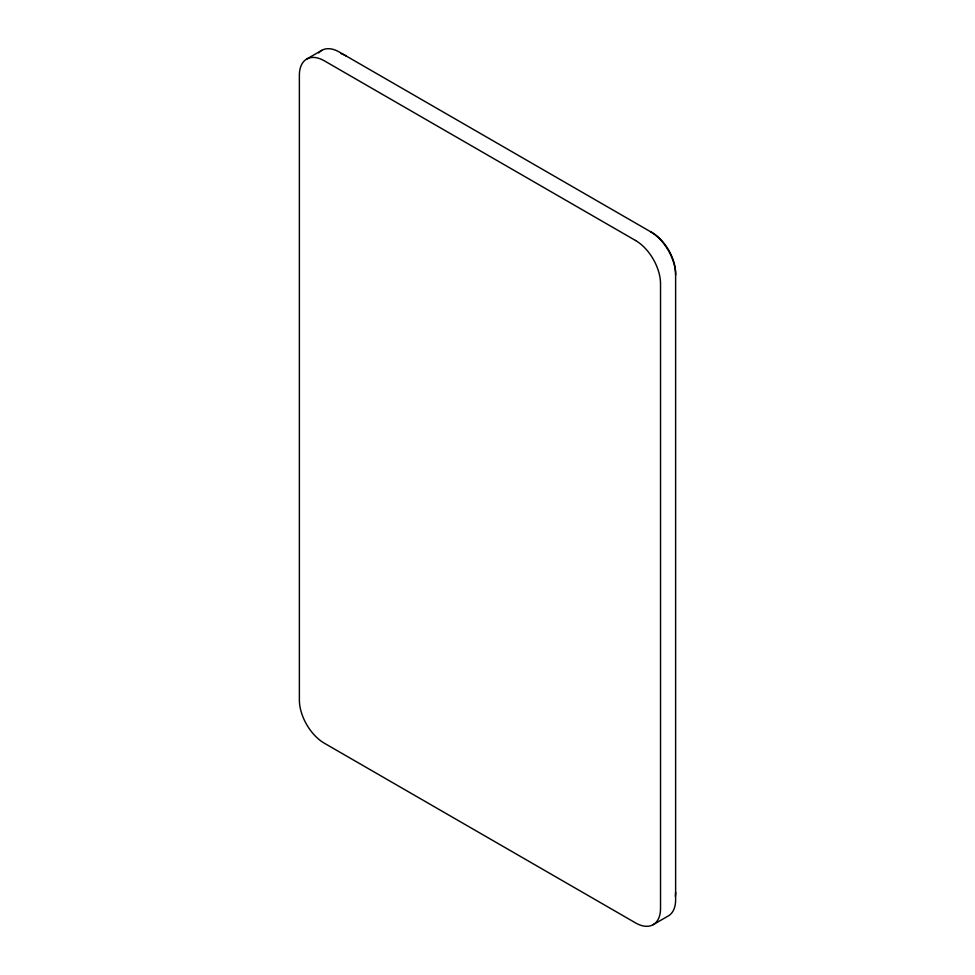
<?xml version="1.0" encoding="UTF-8"?>
<svg xmlns="http://www.w3.org/2000/svg" width="975" height="975" viewBox="0 0 975 975"><rect width="100%" height="100%" fill="white"/><g stroke="black" fill="none" stroke-linecap="round" stroke-linejoin="round"><path stroke-width="1.46" d="M306.686 59.061L321.787 50.347M653.213 924.653L668.314 915.939A35.283 20.377 60 0 0 675.626 899.779L675.626 273.488A33.43 19.305 60 0 0 651.983 232.55L339.434 52.089A35.283 20.377 60 0 0 318.679 52.93M341.079 53.637A33.43 19.305 60 0 1 345.991 55.88M675.626 892.198A33.43 19.305 60 0 1 675.334 896.305M650.678 231.794A35.283 20.377 60 0 1 675.626 275.011M635.566 240.508L324.322 60.816A35.283 20.377 60 0 0 299.374 75.221L299.374 699.989A35.283 20.377 60 0 0 324.322 743.206L635.566 922.911A35.283 20.377 60 0 0 660.526 908.505L660.526 283.725A35.283 20.377 60 0 0 635.566 240.508"/></g></svg>
